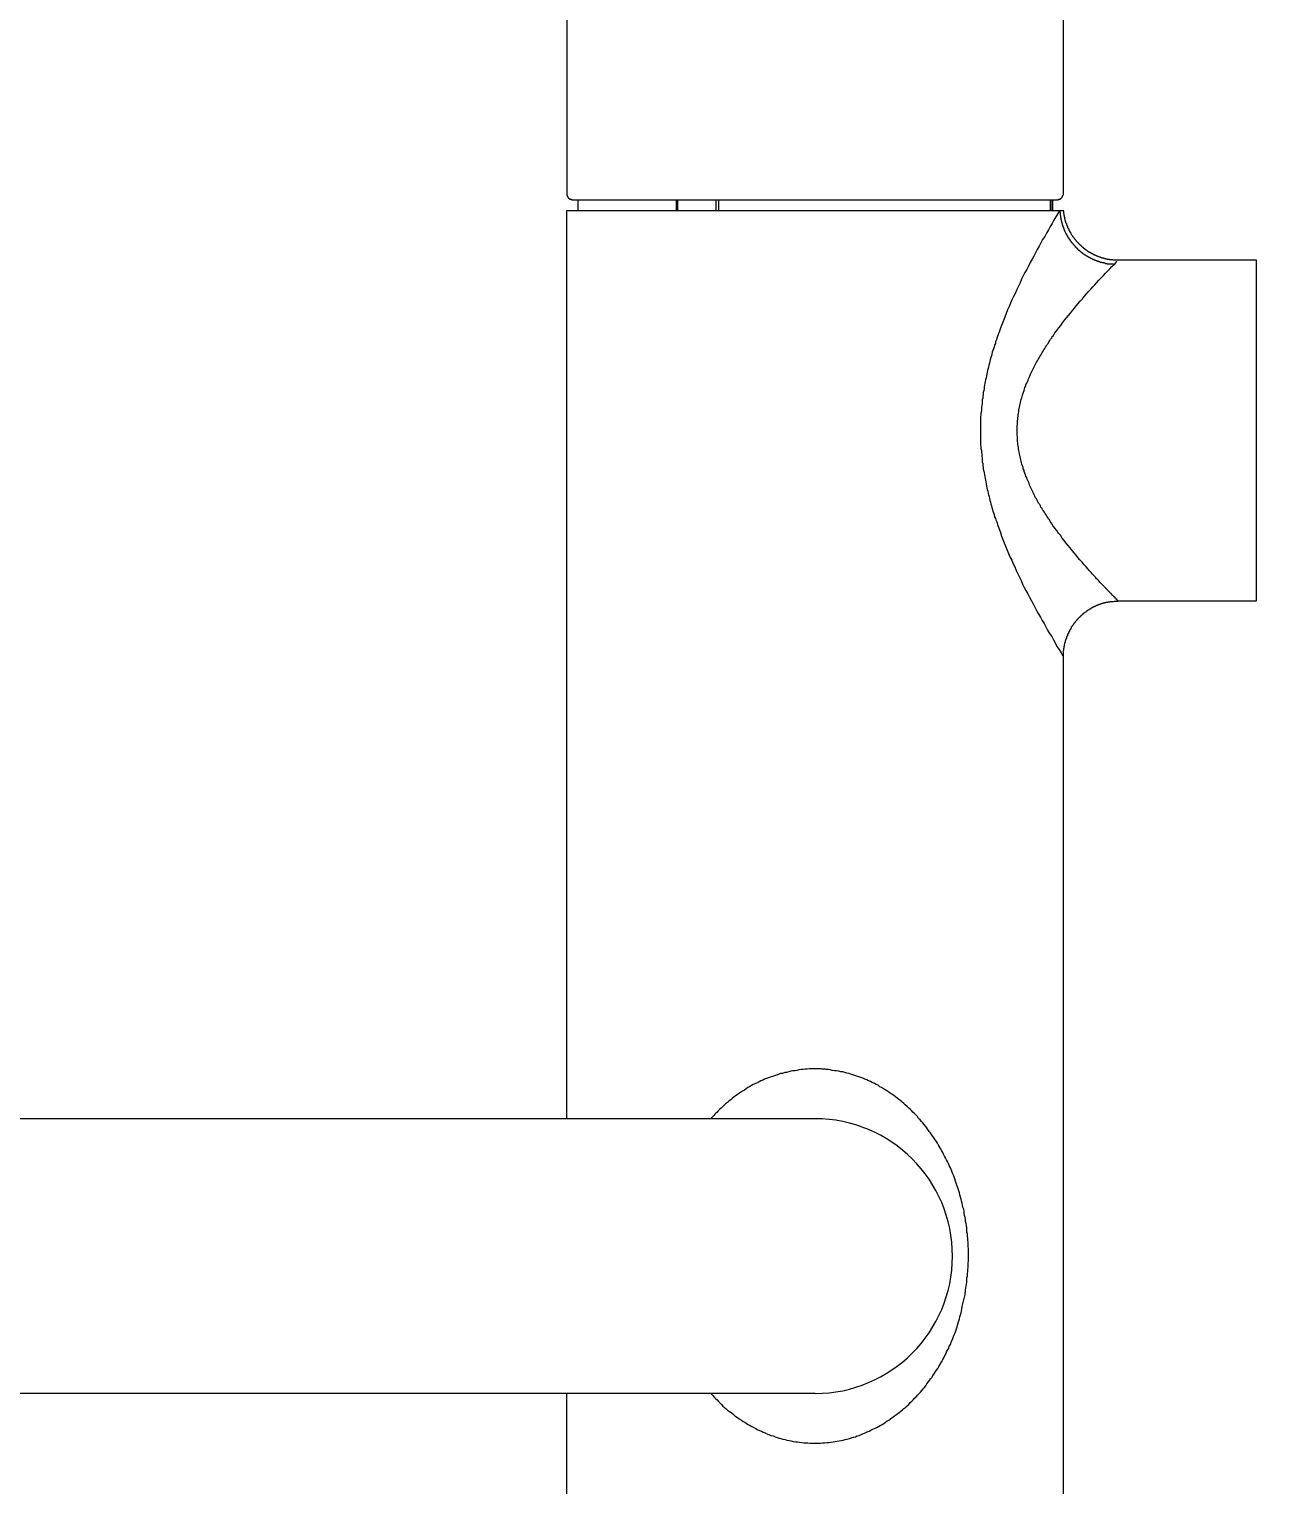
# Model space of a CAD drawing. Header units: millimetres. Extents: x -343543 to 400519, y -115663 to 104219.
# Drawn here: x -302986.3 to -302883.5, y 6072.7 to 6194.1 of the extents above; entities that cross this region are included whole.
import ezdxf

# ---------------------------------------------------------------- set-up
doc = ezdxf.new("R2010")
doc.units = ezdxf.units.MM
doc.layers.get('0').update_dxf_attribs({"color": 231, "lineweight": 0})
doc.layers.get('DefPoints').update_dxf_attribs({"color": 191})
for name, color, linetype, lineweight in [('A-SYMBOLS', 10, 'Continuous', 13), ('RSA -DIM', 231, 'Continuous', 0), ('XREF MAT BANG TUONG XAY$0$01.Xref _MB T1$0$A-FURN', 8, 'Continuous', 5), ('XREF MAT BANG TUONG XAY$0$01.Xref _MB T1$0$A-TEXT', 8, 'Continuous', 25)]:
    doc.layers.add(name, color=color, linetype=linetype, lineweight=lineweight)
doc.styles.add('SM-DIMTEXT', font='SME.shx', dxfattribs={"width": 0.7})
doc.dimstyles.new('SDIM-100', dxfattribs={"dimscale": 100, "dimtxt": 2, "dimasz": 0.6, "dimexe": 0.6, "dimexo": 0.2, "dimgap": 0.5, "dimtad": 1, "dimdec": 0, "dimzin": 12, "dimtxsty": 'SM-DIMTEXT', "dimblk": 'ARCHTICK', "dimblk1": 'ARCHTICK', "dimblk2": 'ARCHTICK', "dimcen": 0.12, "dimdle": 0.6, "dimclrd": 7, "dimclre": 8, "dimadec": 0, "dimazin": 3, "dimtfac": 2, "dimtix": 1, "dimtmove": 1, "dimatfit": 3, "dimfxl": 1, "dimtzin": 0, "dimarcsym": 1})

# ---------------------------------------------------------------- blocks, each defined once
blk = doc.blocks.new('*U200')
at = {"color": 8}
for p, q in [((-81.83, -51.62), (-81.83, -39.85)), ((-49.74, -55.69), (49.74, -55.69))]:
    blk.add_line(p, q, dxfattribs=at)
for points in [[(-81.83, -39.85), (-53.82, -39.85)], [(-53.82, -39.85), (-53.82, -51.24)], [(-81.47, -51.49), (-81.5, -51.46), (-81.52, -51.46), (-81.52, -51.43), (-81.55, -51.43), (-81.55, -51.4), (-81.58, -51.4), (-81.58, -51.38), (-81.61, -51.38), (-81.61, -51.35), (-81.64, -51.35), (-81.64, -51.32), (-81.7, -51.32), (-81.7, -51.29), (-81.72, -51.29)], [(-53.79, -51.24), (-53.79, -51.51), (-53.76, -51.57), (-53.76, -51.86), (-53.74, -51.87), (-53.74, -52.01), (-53.71, -52.05), (-53.71, -52.18), (-53.68, -52.22), (-53.68, -52.3), (-53.66, -52.33), (-53.66, -52.41), (-53.62, -52.44), (-53.62, -52.5), (-53.59, -52.52), (-53.59, -52.58), (-53.57, -52.61), (-53.57, -52.66), (-53.54, -52.69), (-53.54, -52.75), (-53.51, -52.77), (-53.51, -52.8), (-53.48, -52.83), (-53.48, -52.87), (-53.46, -52.88), (-53.46, -52.94), (-53.43, -52.96), (-53.43, -52.99), (-53.4, -53.03), (-53.4, -53.06), (-53.37, -53.08), (-53.37, -53.11), (-53.35, -53.13), (-53.35, -53.16), (-53.31, -53.2), (-53.31, -53.25), (-53.29, -53.25), (-53.29, -53.28), (-53.26, -53.31), (-53.26, -53.34), (-53.23, -53.36), (-53.23, -53.39), (-53.21, -53.42), (-53.17, -53.45), (-53.17, -53.47), (-53.15, -53.5), (-53.15, -53.53), (-53.12, -53.56), (-53.09, -53.59), (-53.09, -53.61), (-53.07, -53.64), (-53.07, -53.67), (-53.04, -53.7), (-53.01, -53.72), (-52.98, -53.75), (-52.98, -53.78), (-52.95, -53.81), (-52.92, -53.84), (-52.92, -53.86), (-52.9, -53.89), (-52.87, -53.92), (-52.84, -53.95), (-52.84, -53.97), (-52.81, -54.01), (-52.79, -54.01), (-52.79, -54.04), (-52.76, -54.06), (-52.76, -54.09), (-52.73, -54.09), (-52.7, -54.11), (-52.7, -54.14), (-52.67, -54.18), (-52.64, -54.18), (-52.64, -54.21), (-52.62, -54.23), (-52.59, -54.23), (-52.59, -54.25), (-52.56, -54.29), (-52.53, -54.32), (-52.51, -54.33), (-52.48, -54.37), (-52.45, -54.4), (-52.42, -54.43), (-52.39, -54.46), (-52.37, -54.48), (-52.34, -54.48), (-52.34, -54.51), (-52.31, -54.53), (-52.28, -54.53), (-52.25, -54.57), (-52.25, -54.59), (-52.23, -54.59), (-52.2, -54.62), (-52.17, -54.65), (-52.14, -54.68), (-52.12, -54.68), (-52.09, -54.71), (-52.09, -54.73), (-52.06, -54.73), (-52.03, -54.76), (-52, -54.76), (-52, -54.79), (-51.98, -54.82), (-51.94, -54.82), (-51.92, -54.84), (-51.9, -54.84), (-51.9, -54.87), (-51.86, -54.87), (-51.83, -54.9), (-51.81, -54.93), (-51.78, -54.93), (-51.78, -54.95), (-51.75, -54.95), (-51.72, -54.99), (-51.7, -54.99), (-51.67, -55.02), (-51.64, -55.02), (-51.64, -55.04), (-51.61, -55.04), (-51.58, -55.07), (-51.55, -55.07), (-51.53, -55.09), (-51.5, -55.09), (-51.5, -55.12), (-51.47, -55.12), (-51.44, -55.16), (-51.41, -55.16), (-51.39, -55.18), (-51.33, -55.18), (-51.33, -55.21), (-51.3, -55.21), (-51.27, -55.23), (-51.25, -55.23), (-51.22, -55.26), (-51.16, -55.26), (-51.14, -55.3), (-51.11, -55.3), (-51.11, -55.32), (-51.05, -55.32), (-51.03, -55.34), (-50.97, -55.34), (-50.94, -55.38), (-50.91, -55.38), (-50.88, -55.41), (-50.83, -55.41), (-50.83, -55.42), (-50.74, -55.42), (-50.72, -55.46), (-50.66, -55.46), (-50.63, -55.49), (-50.58, -55.49), (-50.55, -55.51), (-50.46, -55.51), (-50.46, -55.55), (-50.38, -55.55), (-50.36, -55.57), (-50.27, -55.57), (-50.24, -55.6), (-50.13, -55.6), (-50.1, -55.63), (-49.96, -55.63), (-49.93, -55.66), (-49.76, -55.66), (-49.74, -55.69)], [(-85.92, -55.69), (-85.8, -55.66), (-85.66, -55.66), (-85.61, -55.63), (-85.52, -55.63), (-85.47, -55.6), (-85.36, -55.6), (-85.33, -55.57), (-85.24, -55.57), (-85.22, -55.55), (-85.1, -55.55), (-85.08, -55.51), (-85.02, -55.51), (-84.99, -55.49), (-84.91, -55.49), (-84.88, -55.46), (-84.85, -55.46), (-84.82, -55.42), (-84.77, -55.42), (-84.74, -55.41), (-84.69, -55.41), (-84.69, -55.38), (-84.63, -55.38), (-84.6, -55.34), (-84.55, -55.34), (-84.51, -55.32), (-84.49, -55.32), (-84.46, -55.3), (-84.43, -55.3), (-84.4, -55.26), (-84.38, -55.26), (-84.35, -55.23), (-84.32, -55.23), (-84.29, -55.21), (-84.26, -55.21), (-84.24, -55.18), (-84.21, -55.18), (-84.18, -55.16), (-84.15, -55.16), (-84.1, -55.09), (-84.07, -55.09), (-84.04, -55.07), (-84.02, -55.07), (-83.98, -55.04), (-83.96, -55.04), (-83.93, -55.02), (-83.9, -54.99), (-83.88, -54.99), (-83.84, -54.95), (-83.82, -54.93), (-83.79, -54.93), (-83.76, -54.9), (-83.73, -54.9), (-83.73, -54.87), (-83.71, -54.84), (-83.68, -54.84), (-83.68, -54.82), (-83.65, -54.82), (-83.62, -54.79), (-83.6, -54.79), (-83.6, -54.76), (-83.57, -54.76), (-83.54, -54.73), (-83.48, -54.68), (-83.46, -54.68), (-83.46, -54.65), (-83.43, -54.65), (-83.4, -54.62), (-83.37, -54.59), (-83.34, -54.57), (-83.32, -54.57), (-83.32, -54.53), (-83.29, -54.51), (-83.26, -54.51), (-83.26, -54.48), (-83.23, -54.46), (-83.2, -54.46), (-83.2, -54.43), (-83.18, -54.43), (-83.15, -54.4), (-83.15, -54.37), (-83.12, -54.37), (-83.09, -54.33), (-83.09, -54.32), (-83.06, -54.32), (-83.06, -54.29), (-83.04, -54.25), (-83.01, -54.25), (-83.01, -54.23), (-82.98, -54.21), (-82.95, -54.21), (-82.95, -54.18), (-82.92, -54.14), (-82.92, -54.11), (-82.9, -54.11), (-82.87, -54.09), (-82.87, -54.06), (-82.84, -54.06), (-82.84, -54.04), (-82.81, -54.01), (-82.79, -53.97), (-82.75, -53.95), (-82.75, -53.92), (-82.73, -53.92), (-82.73, -53.89), (-82.7, -53.86), (-82.7, -53.84), (-82.67, -53.84), (-82.67, -53.81), (-82.64, -53.78), (-82.59, -53.72), (-82.59, -53.7), (-82.56, -53.67), (-82.53, -53.64), (-82.53, -53.61), (-82.5, -53.59), (-82.5, -53.56), (-82.48, -53.56), (-82.48, -53.5), (-82.45, -53.47), (-82.42, -53.45), (-82.42, -53.42), (-82.39, -53.39), (-82.39, -53.36), (-82.37, -53.34), (-82.37, -53.31), (-82.34, -53.28), (-82.34, -53.25), (-82.31, -53.23), (-82.28, -53.2), (-82.28, -53.13), (-82.25, -53.11), (-82.25, -53.08), (-82.22, -53.08), (-82.22, -53.03), (-82.2, -52.99), (-82.2, -52.94), (-82.17, -52.94), (-82.17, -52.88), (-82.14, -52.87), (-82.14, -52.83), (-82.11, -52.8), (-82.11, -52.75), (-82.08, -52.71), (-82.08, -52.66), (-82.06, -52.64), (-82.06, -52.61), (-82.03, -52.58), (-82.03, -52.52), (-82.01, -52.5), (-82.01, -52.41), (-81.97, -52.38), (-81.97, -52.33), (-81.95, -52.3), (-81.95, -52.22), (-81.92, -52.18), (-81.92, -52.1), (-81.89, -52.08), (-81.89, -51.94), (-81.86, -51.91), (-81.86, -51.66), (-81.83, -51.62)], [(-85.89, -55.96), (-85.75, -55.96), (-85.72, -55.93), (-85.49, -55.93), (-85.47, -55.91), (-85.33, -55.91), (-85.3, -55.88), (-85.16, -55.88), (-85.13, -55.85), (-85.05, -55.85), (-85.02, -55.82), (-84.94, -55.82), (-84.91, -55.8), (-84.82, -55.8), (-84.82, -55.77), (-84.74, -55.77), (-84.71, -55.74), (-84.66, -55.74), (-84.63, -55.71), (-84.57, -55.71), (-84.55, -55.69), (-84.49, -55.69), (-84.49, -55.66), (-84.43, -55.66), (-84.4, -55.63), (-84.35, -55.63), (-84.32, -55.6), (-84.26, -55.6), (-84.26, -55.57), (-84.21, -55.57), (-84.18, -55.55), (-84.15, -55.51), (-84.1, -55.51), (-84.07, -55.49), (-84.04, -55.49), (-84.02, -55.46), (-83.98, -55.46), (-83.98, -55.42), (-83.93, -55.42), (-83.9, -55.41), (-83.88, -55.38), (-83.82, -55.38), (-83.82, -55.34), (-83.79, -55.34), (-83.76, -55.32), (-83.73, -55.3), (-83.68, -55.3), (-83.68, -55.26), (-83.65, -55.26), (-83.62, -55.23), (-83.6, -55.23), (-83.6, -55.21), (-83.57, -55.21), (-83.54, -55.18), (-83.51, -55.16), (-83.48, -55.16), (-83.48, -55.12), (-83.43, -55.12), (-83.4, -55.09), (-83.37, -55.07), (-83.34, -55.07), (-83.34, -55.04), (-83.32, -55.04), (-83.29, -55.02), (-83.29, -54.99), (-83.26, -54.99), (-83.23, -54.95), (-83.2, -54.93), (-83.18, -54.93), (-83.18, -54.9), (-83.15, -54.9), (-83.12, -54.87), (-83.09, -54.84), (-83.06, -54.84), (-83.06, -54.82), (-83.04, -54.79), (-83.01, -54.76), (-82.98, -54.76), (-82.98, -54.73), (-82.95, -54.73), (-82.92, -54.71), (-82.92, -54.68), (-82.9, -54.68), (-82.9, -54.65), (-82.87, -54.65), (-82.84, -54.62), (-82.84, -54.59), (-82.81, -54.59), (-82.81, -54.57), (-82.79, -54.57), (-82.75, -54.53), (-82.75, -54.51), (-82.73, -54.51), (-82.73, -54.48), (-82.7, -54.48), (-82.67, -54.46), (-82.67, -54.43), (-82.64, -54.43), (-82.64, -54.4), (-82.62, -54.37), (-82.59, -54.33), (-82.59, -54.32), (-82.56, -54.32), (-82.53, -54.29), (-82.53, -54.25), (-82.5, -54.25), (-82.5, -54.23), (-82.48, -54.21), (-82.45, -54.18), (-82.45, -54.14), (-82.42, -54.14), (-82.42, -54.11), (-82.39, -54.09), (-82.37, -54.06), (-82.37, -54.04), (-82.34, -54.04), (-82.34, -54.01), (-82.31, -53.97), (-82.28, -53.95), (-82.28, -53.92), (-82.25, -53.92), (-82.25, -53.89), (-82.22, -53.86), (-82.22, -53.84), (-82.2, -53.84), (-82.2, -53.78), (-82.17, -53.78), (-82.17, -53.75), (-82.14, -53.72), (-82.14, -53.7), (-82.11, -53.7), (-82.11, -53.67), (-82.08, -53.64), (-82.08, -53.61), (-82.06, -53.59), (-82.06, -53.56), (-82.03, -53.53), (-82.03, -53.5), (-82.01, -53.47), (-82.01, -53.45), (-81.97, -53.45), (-81.97, -53.39), (-81.95, -53.36), (-81.95, -53.34), (-81.92, -53.31), (-81.92, -53.28), (-81.89, -53.28), (-81.89, -53.23), (-81.86, -53.2), (-81.86, -53.16), (-81.83, -53.13), (-81.83, -53.08), (-81.81, -53.08), (-81.81, -53.03), (-81.78, -52.99), (-81.78, -52.94), (-81.75, -52.91), (-81.75, -52.87), (-81.72, -52.87), (-81.72, -52.77), (-81.7, -52.75), (-81.7, -52.69), (-81.66, -52.66), (-81.66, -52.61), (-81.64, -52.58), (-81.64, -52.5), (-81.61, -52.5), (-81.61, -52.38), (-81.58, -52.36), (-81.58, -52.24), (-81.55, -52.22), (-81.55, -52.08), (-81.52, -52.08), (-81.52, -51.91), (-81.5, -51.87), (-81.5, -51.57), (-81.47, -51.54), (-81.47, -51.49)], [(-113.15, -55.69), (-87.14, -55.69)], [(-86.78, -56.07), (-86.81, -56.07), (-86.81, -55.99), (-86.83, -55.96), (-86.83, -55.91), (-86.87, -55.91), (-86.87, -55.88), (-86.9, -55.88), (-86.9, -55.85), (-86.92, -55.82), (-86.92, -55.8), (-86.95, -55.8), (-86.98, -55.77), (-87.01, -55.77), (-87.01, -55.74), (-87.06, -55.74), (-87.06, -55.71), (-87.14, -55.71), (-87.14, -55.69)], [(-85.89, -55.96), (-85.64, -56.13), (-85.36, -56.28), (-85.1, -56.44), (-84.82, -56.58), (-84.57, -56.75), (-84.29, -56.89), (-84.04, -57.05), (-83.76, -57.19), (-83.51, -57.37), (-83.23, -57.51), (-82.95, -57.66), (-82.7, -57.81), (-82.42, -57.95), (-82.14, -58.09), (-81.89, -58.23), (-81.61, -58.39), (-81.33, -58.54), (-81.05, -58.68), (-80.8, -58.82), (-80.52, -58.96), (-80.24, -59.1), (-79.96, -59.21), (-79.68, -59.35), (-79.4, -59.49), (-79.12, -59.6), (-78.84, -59.75), (-78.56, -59.89), (-78.29, -60), (-78, -60.11), (-77.73, -60.25), (-77.44, -60.36), (-77.13, -60.47), (-76.86, -60.58), (-76.58, -60.69), (-76.3, -60.8), (-75.99, -60.92), (-75.71, -61.03), (-75.4, -61.12), (-75.26, -61.17), (-75.12, -61.23), (-74.98, -61.25), (-74.84, -61.31), (-74.68, -61.36), (-74.53, -61.39), (-74.4, -61.45), (-74.26, -61.5), (-74.09, -61.53), (-73.95, -61.58), (-73.81, -61.62), (-73.64, -61.67), (-73.5, -61.7), (-73.36, -61.72), (-73.2, -61.78), (-73.05, -61.82), (-72.92, -61.85), (-72.75, -61.9), (-72.61, -61.92), (-72.47, -61.95), (-72.3, -61.98), (-72.16, -62.01), (-71.99, -62.06), (-71.71, -62.11), (-71.54, -62.14), (-71.4, -62.18), (-71.24, -62.18), (-71.1, -62.21), (-70.96, -62.24), (-70.79, -62.26), (-70.65, -62.29), (-70.48, -62.29), (-70.34, -62.32), (-70.18, -62.34), (-70.04, -62.34), (-69.87, -62.37), (-69.73, -62.4), (-69.42, -62.4), (-69.25, -62.43), (-69.11, -62.43), (-68.95, -62.46), (-68.5, -62.46), (-68.33, -62.48), (-67.27, -62.48), (-67.1, -62.46), (-66.65, -62.46), (-66.48, -62.43), (-66.34, -62.43), (-66.18, -62.4), (-66.04, -62.4), (-65.87, -62.37), (-65.73, -62.37), (-65.56, -62.34), (-65.42, -62.34), (-65.25, -62.32), (-65.11, -62.29), (-64.95, -62.29), (-64.81, -62.26), (-64.64, -62.24), (-64.5, -62.21), (-64.36, -62.18), (-64.2, -62.14), (-64.05, -62.11), (-63.89, -62.09), (-63.74, -62.06), (-63.6, -62.04), (-63.44, -62.01), (-63.29, -61.98), (-63.13, -61.95), (-62.99, -61.92), (-62.85, -61.86), (-62.68, -61.85), (-62.54, -61.82), (-62.4, -61.75), (-62.23, -61.72), (-62.1, -61.7), (-61.95, -61.64), (-61.79, -61.62), (-61.65, -61.56), (-61.51, -61.53), (-61.34, -61.48), (-61.2, -61.45), (-61.06, -61.39), (-60.92, -61.34), (-60.75, -61.31), (-60.61, -61.25), (-60.48, -61.2), (-60.33, -61.14), (-60.03, -61.06), (-59.75, -60.94), (-59.46, -60.84), (-59.16, -60.74), (-58.88, -60.64), (-58.6, -60.52), (-58.32, -60.41), (-58.01, -60.27), (-57.73, -60.16), (-57.45, -60.05), (-57.18, -59.91), (-56.89, -59.79), (-56.62, -59.66), (-56.33, -59.54), (-56.06, -59.4), (-55.78, -59.28), (-55.5, -59.13), (-55.22, -59.02), (-54.94, -58.88), (-54.69, -58.74), (-54.41, -58.59), (-54.13, -58.45), (-53.85, -58.28), (-53.59, -58.15), (-53.31, -58.01), (-53.04, -57.87), (-52.79, -57.73), (-52.51, -57.56), (-52.23, -57.41), (-51.98, -57.25), (-51.7, -57.11), (-51.44, -56.97), (-51.16, -56.8), (-50.91, -56.63), (-50.63, -56.49), (-50.38, -56.33), (-50.1, -56.2), (-49.85, -56.02), (-49.57, -55.85), (-49.32, -55.71)], [(-86.78, -56.55), (-85.89, -56.55)], [(-86.78, -56.63), (-85.89, -56.63)], [(-86.78, -56.75), (-85.89, -56.75)]]:
    blk.add_lwpolyline(points, dxfattribs=at)
blk.add_open_spline([(-53.9, -51.24), (-53.9, -51.24), (-53.88, -51.24), (-53.88, -51.24), (-53.88, -51.24), (-53.88, -51.21), (-53.88, -51.21), (-53.88, -51.21), (-53.85, -51.21), (-53.85, -51.21), (-53.85, -51.21), (-53.85, -51.18), (-53.85, -51.18), (-53.85, -51.18), (-53.85, -51.21), (-53.85, -51.21), (-53.85, -51.21), (-53.88, -51.21), (-53.88, -51.21), (-53.88, -51.21), (-53.88, -51.24), (-53.88, -51.24), (-53.88, -51.24), (-53.9, -51.24), (-53.9, -51.24), (-53.9, -51.24), (-53.9, -51.26), (-53.9, -51.26), (-53.9, -51.26), (-53.93, -51.26), (-53.93, -51.26), (-53.93, -51.26), (-53.93, -51.29), (-53.93, -51.29), (-53.93, -51.29), (-53.96, -51.29), (-53.96, -51.29), (-53.96, -51.29), (-53.96, -51.32), (-53.96, -51.32), (-53.96, -51.32), (-53.99, -51.35), (-53.99, -51.35), (-53.99, -51.35), (-54.01, -51.35), (-54.01, -51.35), (-54.01, -51.35), (-54.05, -51.38), (-54.05, -51.38), (-54.05, -51.38), (-54.13, -51.46), (-54.13, -51.46), (-54.13, -51.46), (-54.15, -51.51), (-54.15, -51.51), (-54.15, -51.51), (-54.18, -51.51), (-54.18, -51.51), (-54.18, -51.51), (-54.18, -51.54), (-54.18, -51.54), (-54.18, -51.54), (-54.21, -51.54), (-54.21, -51.54), (-54.21, -51.54), (-54.24, -51.57), (-54.24, -51.57), (-54.24, -51.57), (-54.24, -51.6), (-54.24, -51.6), (-54.24, -51.6), (-54.26, -51.6), (-54.26, -51.6), (-54.26, -51.6), (-54.29, -51.62), (-54.29, -51.62), (-54.29, -51.62), (-54.32, -51.66), (-54.32, -51.66), (-54.32, -51.66), (-54.35, -51.68), (-54.35, -51.68), (-54.35, -51.68), (-54.38, -51.71), (-54.38, -51.71), (-54.38, -51.71), (-54.41, -51.73), (-54.41, -51.73), (-54.41, -51.73), (-54.44, -51.76), (-54.44, -51.76), (-54.44, -51.76), (-54.46, -51.79), (-54.46, -51.79), (-54.46, -51.79), (-54.49, -51.82), (-54.49, -51.82), (-54.49, -51.82), (-54.52, -51.86), (-54.52, -51.86), (-54.52, -51.86), (-54.55, -51.87), (-54.55, -51.87), (-54.55, -51.87), (-54.57, -51.91), (-54.57, -51.91), (-54.57, -51.91), (-54.6, -51.94), (-54.6, -51.94), (-54.6, -51.94), (-54.63, -51.96), (-54.63, -51.96), (-54.63, -51.96), (-54.66, -51.99), (-54.66, -51.99), (-54.66, -51.99), (-54.69, -52.01), (-54.69, -52.01), (-54.69, -52.01), (-54.74, -52.05), (-54.74, -52.05), (-54.74, -52.05), (-54.77, -52.1), (-54.77, -52.1), (-54.77, -52.1), (-54.83, -52.13), (-54.83, -52.13), (-54.83, -52.13), (-54.85, -52.18), (-54.85, -52.18), (-54.85, -52.18), (-54.91, -52.22), (-54.91, -52.22), (-54.91, -52.22), (-54.94, -52.24), (-54.94, -52.24), (-54.94, -52.24), (-54.99, -52.3), (-54.99, -52.3), (-54.99, -52.3), (-55.02, -52.33), (-55.02, -52.33), (-55.02, -52.33), (-55.08, -52.38), (-55.08, -52.38), (-55.08, -52.38), (-55.13, -52.44), (-55.13, -52.44), (-55.13, -52.44), (-55.16, -52.47), (-55.16, -52.47), (-55.16, -52.47), (-55.22, -52.52), (-55.22, -52.52), (-55.22, -52.52), (-55.27, -52.58), (-55.27, -52.58), (-55.27, -52.58), (-55.36, -52.66), (-55.36, -52.66), (-55.36, -52.66), (-55.47, -52.75), (-55.47, -52.75), (-55.47, -52.75), (-55.58, -52.87), (-55.58, -52.87), (-55.58, -52.87), (-55.66, -52.94), (-55.66, -52.94), (-55.66, -52.94), (-55.78, -53.03), (-55.78, -53.03), (-55.78, -53.03), (-55.86, -53.11), (-55.86, -53.11), (-55.86, -53.11), (-55.97, -53.23), (-55.97, -53.23), (-55.97, -53.23), (-56.06, -53.31), (-56.06, -53.31), (-56.06, -53.31), (-56.16, -53.39), (-56.16, -53.39), (-56.16, -53.39), (-56.25, -53.47), (-56.25, -53.47), (-56.25, -53.47), (-56.33, -53.56), (-56.33, -53.56), (-56.33, -53.56), (-56.45, -53.64), (-56.45, -53.64), (-56.45, -53.64), (-56.64, -53.81), (-56.64, -53.81), (-56.64, -53.81), (-56.81, -53.97), (-56.81, -53.97), (-56.81, -53.97), (-57.01, -54.14), (-57.01, -54.14), (-57.01, -54.14), (-57.2, -54.32), (-57.2, -54.32), (-57.2, -54.32), (-57.4, -54.48), (-57.4, -54.48), (-57.4, -54.48), (-57.59, -54.62), (-57.59, -54.62), (-57.59, -54.62), (-57.79, -54.79), (-57.79, -54.79), (-57.79, -54.79), (-57.98, -54.95), (-57.98, -54.95), (-57.98, -54.95), (-58.18, -55.12), (-58.18, -55.12), (-58.18, -55.12), (-58.4, -55.3), (-58.4, -55.3), (-58.4, -55.3), (-58.6, -55.46), (-58.6, -55.46), (-58.6, -55.46), (-58.79, -55.6), (-58.79, -55.6), (-58.79, -55.6), (-58.99, -55.77), (-58.99, -55.77), (-58.99, -55.77), (-59.22, -55.91), (-59.22, -55.91), (-59.22, -55.91), (-59.41, -56.07), (-59.41, -56.07), (-59.41, -56.07), (-59.61, -56.21), (-59.61, -56.21), (-59.61, -56.21), (-59.83, -56.39), (-59.83, -56.39), (-59.83, -56.39), (-60.03, -56.53), (-60.03, -56.53), (-60.03, -56.53), (-60.14, -56.58), (-60.14, -56.58), (-60.14, -56.58), (-60.25, -56.67), (-60.25, -56.67), (-60.25, -56.67), (-60.36, -56.75), (-60.36, -56.75), (-60.36, -56.75), (-60.48, -56.8), (-60.48, -56.8), (-60.48, -56.8), (-60.56, -56.89), (-60.56, -56.89), (-60.56, -56.89), (-60.67, -56.94), (-60.67, -56.94), (-60.67, -56.94), (-60.78, -57.03), (-60.78, -57.03), (-60.78, -57.03), (-60.9, -57.08), (-60.9, -57.08), (-60.9, -57.08), (-61, -57.17), (-61, -57.17), (-61, -57.17), (-61.12, -57.22), (-61.12, -57.22), (-61.12, -57.22), (-61.23, -57.3), (-61.23, -57.3), (-61.23, -57.3), (-61.31, -57.37), (-61.31, -57.37), (-61.31, -57.37), (-61.42, -57.41), (-61.42, -57.41), (-61.42, -57.41), (-61.53, -57.51), (-61.53, -57.51), (-61.53, -57.51), (-61.65, -57.56), (-61.65, -57.56), (-61.65, -57.56), (-61.76, -57.61), (-61.76, -57.61), (-61.76, -57.61), (-61.87, -57.7), (-61.87, -57.7), (-61.87, -57.7), (-61.98, -57.76), (-61.98, -57.76), (-61.98, -57.76), (-62.1, -57.81), (-62.1, -57.81), (-62.1, -57.81), (-62.21, -57.87), (-62.21, -57.87), (-62.21, -57.87), (-62.31, -57.95), (-62.31, -57.95), (-62.31, -57.95), (-62.43, -58.01), (-62.43, -58.01), (-62.43, -58.01), (-62.54, -58.06), (-62.54, -58.06), (-62.54, -58.06), (-62.68, -58.12), (-62.68, -58.12), (-62.68, -58.12), (-62.79, -58.17), (-62.79, -58.17), (-62.79, -58.17), (-62.91, -58.23), (-62.91, -58.23), (-62.91, -58.23), (-63.02, -58.28), (-63.02, -58.28), (-63.02, -58.28), (-63.13, -58.34), (-63.13, -58.34), (-63.13, -58.34), (-63.24, -58.39), (-63.24, -58.39), (-63.24, -58.39), (-63.35, -58.45), (-63.35, -58.45), (-63.35, -58.45), (-63.49, -58.49), (-63.49, -58.49), (-63.49, -58.49), (-63.6, -58.54), (-63.6, -58.54), (-63.6, -58.54), (-63.72, -58.59), (-63.72, -58.59), (-63.72, -58.59), (-63.83, -58.65), (-63.83, -58.65), (-63.83, -58.65), (-63.97, -58.68), (-63.97, -58.68), (-63.97, -58.68), (-64.08, -58.74), (-64.08, -58.74), (-64.08, -58.74), (-64.2, -58.78), (-64.2, -58.78), (-64.2, -58.78), (-64.33, -58.82), (-64.33, -58.82), (-64.33, -58.82), (-64.45, -58.88), (-64.45, -58.88), (-64.45, -58.88), (-64.56, -58.9), (-64.56, -58.9), (-64.56, -58.9), (-64.69, -58.96), (-64.69, -58.96), (-64.69, -58.96), (-64.81, -58.98), (-64.81, -58.98), (-64.81, -58.98), (-64.92, -59.02), (-64.92, -59.02), (-64.92, -59.02), (-65.06, -59.07), (-65.06, -59.07), (-65.06, -59.07), (-65.17, -59.1), (-65.17, -59.1), (-65.17, -59.1), (-65.31, -59.13), (-65.31, -59.13), (-65.31, -59.13), (-65.42, -59.15), (-65.42, -59.15), (-65.42, -59.15), (-65.56, -59.18), (-65.56, -59.18), (-65.56, -59.18), (-65.67, -59.21), (-65.67, -59.21), (-65.67, -59.21), (-65.81, -59.24), (-65.81, -59.24), (-65.81, -59.24), (-65.92, -59.28), (-65.92, -59.28), (-65.92, -59.28), (-66.07, -59.29), (-66.07, -59.29), (-66.07, -59.29), (-66.18, -59.32), (-66.18, -59.32), (-66.18, -59.32), (-66.32, -59.35), (-66.32, -59.35), (-66.32, -59.35), (-66.43, -59.35), (-66.43, -59.35), (-66.43, -59.35), (-66.57, -59.38), (-66.57, -59.38), (-66.57, -59.38), (-66.68, -59.4), (-66.68, -59.4), (-66.68, -59.4), (-66.82, -59.4), (-66.82, -59.4), (-66.82, -59.4), (-66.93, -59.43), (-66.93, -59.43), (-66.93, -59.43), (-67.07, -59.43), (-67.07, -59.43), (-67.07, -59.43), (-67.21, -59.43), (-67.21, -59.43), (-67.21, -59.43), (-67.32, -59.43), (-67.32, -59.43), (-67.32, -59.43), (-67.46, -59.47), (-67.46, -59.47), (-67.46, -59.47), (-67.57, -59.47), (-67.57, -59.47), (-67.57, -59.47), (-67.71, -59.47), (-67.71, -59.47), (-67.71, -59.47), (-67.83, -59.47), (-67.83, -59.47), (-67.83, -59.47), (-67.97, -59.47), (-67.97, -59.47), (-67.97, -59.47), (-68.11, -59.47), (-68.11, -59.47), (-68.11, -59.47), (-68.22, -59.47), (-68.22, -59.47), (-68.22, -59.47), (-68.36, -59.43), (-68.36, -59.43), (-68.36, -59.43), (-68.47, -59.43), (-68.47, -59.43), (-68.47, -59.43), (-68.61, -59.43), (-68.61, -59.43), (-68.61, -59.43), (-68.75, -59.4), (-68.75, -59.4), (-68.75, -59.4), (-68.86, -59.4), (-68.86, -59.4), (-68.86, -59.4), (-69, -59.38), (-69, -59.38), (-69, -59.38), (-69.11, -59.38), (-69.11, -59.38), (-69.11, -59.38), (-69.25, -59.35), (-69.25, -59.35), (-69.25, -59.35), (-69.36, -59.32), (-69.36, -59.32), (-69.36, -59.32), (-69.5, -59.32), (-69.5, -59.32), (-69.5, -59.32), (-69.62, -59.29), (-69.62, -59.29), (-69.62, -59.29), (-69.75, -59.28), (-69.75, -59.28), (-69.75, -59.28), (-69.87, -59.24), (-69.87, -59.24), (-69.87, -59.24), (-70, -59.21), (-70, -59.21), (-70, -59.21), (-70.12, -59.18), (-70.12, -59.18), (-70.12, -59.18), (-70.26, -59.15), (-70.26, -59.15), (-70.26, -59.15), (-70.37, -59.13), (-70.37, -59.13), (-70.37, -59.13), (-70.51, -59.07), (-70.51, -59.07), (-70.51, -59.07), (-70.62, -59.04), (-70.62, -59.04), (-70.62, -59.04), (-70.73, -59.02), (-70.73, -59.02), (-70.73, -59.02), (-70.88, -58.98), (-70.88, -58.98), (-70.88, -58.98), (-70.98, -58.93), (-70.98, -58.93), (-70.98, -58.93), (-71.12, -58.9), (-71.12, -58.9), (-71.12, -58.9), (-71.24, -58.85), (-71.24, -58.85), (-71.24, -58.85), (-71.35, -58.82), (-71.35, -58.82), (-71.35, -58.82), (-71.49, -58.76), (-71.49, -58.76), (-71.49, -58.76), (-71.6, -58.74), (-71.6, -58.74), (-71.6, -58.74), (-71.71, -58.68), (-71.71, -58.68), (-71.71, -58.68), (-71.82, -58.62), (-71.82, -58.62), (-71.82, -58.62), (-71.96, -58.56), (-71.96, -58.56), (-71.96, -58.56), (-72.07, -58.54), (-72.07, -58.54), (-72.07, -58.54), (-72.19, -58.49), (-72.19, -58.49), (-72.19, -58.49), (-72.3, -58.42), (-72.3, -58.42), (-72.3, -58.42), (-72.44, -58.37), (-72.44, -58.37), (-72.44, -58.37), (-72.55, -58.31), (-72.55, -58.31), (-72.55, -58.31), (-72.66, -58.26), (-72.66, -58.26), (-72.66, -58.26), (-72.78, -58.2), (-72.78, -58.2), (-72.78, -58.2), (-72.89, -58.15), (-72.89, -58.15), (-72.89, -58.15), (-73, -58.09), (-73, -58.09), (-73, -58.09), (-73.11, -58.04), (-73.11, -58.04), (-73.11, -58.04), (-73.22, -57.98), (-73.22, -57.98), (-73.22, -57.98), (-73.34, -57.92), (-73.34, -57.92), (-73.34, -57.92), (-73.45, -57.87), (-73.45, -57.87), (-73.45, -57.87), (-73.56, -57.79), (-73.56, -57.79), (-73.56, -57.79), (-73.67, -57.73), (-73.67, -57.73), (-73.67, -57.73), (-73.78, -57.66), (-73.78, -57.66), (-73.78, -57.66), (-73.9, -57.61), (-73.9, -57.61), (-73.9, -57.61), (-74.01, -57.53), (-74.01, -57.53), (-74.01, -57.53), (-74.12, -57.47), (-74.12, -57.47), (-74.12, -57.47), (-74.23, -57.41), (-74.23, -57.41), (-74.23, -57.41), (-74.34, -57.33), (-74.34, -57.33), (-74.34, -57.33), (-74.45, -57.28), (-74.45, -57.28), (-74.45, -57.28), (-74.57, -57.19), (-74.57, -57.19), (-74.57, -57.19), (-74.68, -57.14), (-74.68, -57.14), (-74.68, -57.14), (-74.79, -57.05), (-74.79, -57.05), (-74.79, -57.05), (-74.9, -57), (-74.9, -57), (-74.9, -57), (-74.98, -56.92), (-74.98, -56.92), (-74.98, -56.92), (-75.1, -56.86), (-75.1, -56.86), (-75.1, -56.86), (-75.21, -56.78), (-75.21, -56.78), (-75.21, -56.78), (-75.32, -56.72), (-75.32, -56.72), (-75.32, -56.72), (-75.43, -56.63), (-75.43, -56.63), (-75.43, -56.63), (-75.55, -56.58), (-75.55, -56.58), (-75.55, -56.58), (-75.63, -56.49), (-75.63, -56.49), (-75.63, -56.49), (-75.74, -56.42), (-75.74, -56.42), (-75.74, -56.42), (-75.85, -56.36), (-75.85, -56.36), (-75.85, -56.36), (-76.05, -56.2), (-76.05, -56.2), (-76.05, -56.2), (-76.27, -56.05), (-76.27, -56.05), (-76.27, -56.05), (-76.46, -55.88), (-76.46, -55.88), (-76.46, -55.88), (-76.66, -55.74), (-76.66, -55.74), (-76.66, -55.74), (-76.89, -55.57), (-76.89, -55.57), (-76.89, -55.57), (-77.08, -55.42), (-77.08, -55.42), (-77.08, -55.42), (-77.27, -55.26), (-77.27, -55.26), (-77.27, -55.26), (-77.47, -55.09), (-77.47, -55.09), (-77.47, -55.09), (-77.67, -54.93), (-77.67, -54.93), (-77.67, -54.93), (-77.86, -54.76), (-77.86, -54.76), (-77.86, -54.76), (-78.06, -54.62), (-78.06, -54.62), (-78.06, -54.62), (-78.25, -54.46), (-78.25, -54.46), (-78.25, -54.46), (-78.45, -54.29), (-78.45, -54.29), (-78.45, -54.29), (-78.65, -54.11), (-78.65, -54.11), (-78.65, -54.11), (-78.84, -53.95), (-78.84, -53.95), (-78.84, -53.95), (-79.04, -53.78), (-79.04, -53.78), (-79.04, -53.78), (-79.23, -53.61), (-79.23, -53.61), (-79.23, -53.61), (-79.43, -53.42), (-79.43, -53.42), (-79.43, -53.42), (-79.63, -53.25), (-79.63, -53.25), (-79.63, -53.25), (-79.79, -53.08), (-79.79, -53.08), (-79.79, -53.08), (-79.99, -52.91), (-79.99, -52.91), (-79.99, -52.91), (-80.18, -52.75), (-80.18, -52.75), (-80.18, -52.75), (-80.38, -52.55), (-80.38, -52.55), (-80.38, -52.55), (-80.55, -52.38), (-80.55, -52.38), (-80.55, -52.38), (-80.74, -52.22), (-80.74, -52.22), (-80.74, -52.22), (-80.94, -52.01), (-80.94, -52.01), (-80.94, -52.01), (-81.1, -51.86), (-81.1, -51.86), (-81.1, -51.86), (-81.3, -51.68), (-81.3, -51.68), (-81.3, -51.68), (-81.47, -51.49), (-81.47, -51.49)], degree=3, knots=[0, 0, 0, 0, 1, 1, 1, 2, 2, 2, 3, 3, 3, 4, 4, 4, 5, 5, 5, 6, 6, 6, 7, 7, 7, 8, 8, 8, 9, 9, 9, 10, 10, 10, 11, 11, 11, 12, 12, 12, 13, 13, 13, 14, 14, 14, 15, 15, 15, 16, 16, 16, 17, 17, 17, 18, 18, 18, 19, 19, 19, 20, 20, 20, 21, 21, 21, 22, 22, 22, 23, 23, 23, 24, 24, 24, 25, 25, 25, 26, 26, 26, 27, 27, 27, 28, 28, 28, 29, 29, 29, 30, 30, 30, 31, 31, 31, 32, 32, 32, 33, 33, 33, 34, 34, 34, 35, 35, 35, 36, 36, 36, 37, 37, 37, 38, 38, 38, 39, 39, 39, 40, 40, 40, 41, 41, 41, 42, 42, 42, 43, 43, 43, 44, 44, 44, 45, 45, 45, 46, 46, 46, 47, 47, 47, 48, 48, 48, 49, 49, 49, 50, 50, 50, 51, 51, 51, 52, 52, 52, 53, 53, 53, 54, 54, 54, 55, 55, 55, 56, 56, 56, 57, 57, 57, 58, 58, 58, 59, 59, 59, 60, 60, 60, 61, 61, 61, 62, 62, 62, 63, 63, 63, 64, 64, 64, 65, 65, 65, 66, 66, 66, 67, 67, 67, 68, 68, 68, 69, 69, 69, 70, 70, 70, 71, 71, 71, 72, 72, 72, 73, 73, 73, 74, 74, 74, 75, 75, 75, 76, 76, 76, 77, 77, 77, 78, 78, 78, 79, 79, 79, 80, 80, 80, 81, 81, 81, 82, 82, 82, 83, 83, 83, 84, 84, 84, 85, 85, 85, 86, 86, 86, 87, 87, 87, 88, 88, 88, 89, 89, 89, 90, 90, 90, 91, 91, 91, 92, 92, 92, 93, 93, 93, 94, 94, 94, 95, 95, 95, 96, 96, 96, 97, 97, 97, 98, 98, 98, 99, 99, 99, 100, 100, 100, 101, 101, 101, 102, 102, 102, 103, 103, 103, 104, 104, 104, 105, 105, 105, 106, 106, 106, 107, 107, 107, 108, 108, 108, 109, 109, 109, 110, 110, 110, 111, 111, 111, 112, 112, 112, 113, 113, 113, 114, 114, 114, 115, 115, 115, 116, 116, 116, 117, 117, 117, 118, 118, 118, 119, 119, 119, 120, 120, 120, 121, 121, 121, 122, 122, 122, 123, 123, 123, 124, 124, 124, 125, 125, 125, 126, 126, 126, 127, 127, 127, 128, 128, 128, 129, 129, 129, 130, 130, 130, 131, 131, 131, 132, 132, 132, 133, 133, 133, 134, 134, 134, 135, 135, 135, 136, 136, 136, 137, 137, 137, 138, 138, 138, 139, 139, 139, 140, 140, 140, 141, 141, 141, 142, 142, 142, 143, 143, 143, 144, 144, 144, 145, 145, 145, 146, 146, 146, 147, 147, 147, 148, 148, 148, 149, 149, 149, 150, 150, 150, 151, 151, 151, 152, 152, 152, 153, 153, 153, 154, 154, 154, 155, 155, 155, 156, 156, 156, 157, 157, 157, 158, 158, 158, 159, 159, 159, 160, 160, 160, 161, 161, 161, 162, 162, 162, 163, 163, 163, 164, 164, 164, 165, 165, 165, 166, 166, 166, 167, 167, 167, 168, 168, 168, 169, 169, 169, 170, 170, 170, 171, 171, 171, 172, 172, 172, 173, 173, 173, 174, 174, 174, 175, 175, 175, 176, 176, 176, 177, 177, 177, 178, 178, 178, 179, 179, 179, 180, 180, 180, 181, 181, 181, 182, 182, 182, 183, 183, 183, 184, 184, 184, 185, 185, 185, 186, 186, 186, 187, 187, 187, 188, 188, 188, 189, 189, 189, 190, 190, 190, 191, 191, 191, 192, 192, 192, 193, 193, 193, 194, 194, 194, 195, 195, 195, 196, 196, 196, 197, 197, 197, 198, 198, 198, 199, 199, 199, 200, 200, 200, 201, 201, 201, 202, 202, 202, 203, 203, 203, 204, 204, 204, 205, 205, 205, 206, 206, 206, 207, 207, 207, 208, 208, 208, 209, 209, 209, 210, 210, 210, 211, 211, 211, 212, 212, 212, 213, 213, 213, 214, 214, 214, 215, 215, 215, 216, 216, 216, 217, 217, 217, 218, 218, 218, 219, 219, 219, 220, 220, 220, 221, 221, 221, 222, 222, 222, 223, 223, 223, 224, 224, 224, 225, 225, 225, 226, 226, 226, 227, 227, 227, 228, 228, 228, 229, 229, 229, 230, 230, 230, 231, 231, 231, 232, 232, 232, 233, 233, 233, 234, 234, 234, 235, 235, 235, 236, 236, 236, 237, 237, 237, 238, 238, 238, 239, 239, 239, 240, 240, 240, 241, 241, 241, 242, 242, 242, 243, 243, 243, 244, 244, 244, 245, 245, 245, 245], dxfattribs=at)
blk.add_wipeout([(16.89, -365.71), (22.49, -366.84), (28.02, -368.28), (33.45, -370.04), (38.78, -372.11), (43.98, -374.48), (49.04, -377.14), (53.93, -380.08), (58.65, -383.3), (63.18, -386.79), (67.5, -390.53), (71.6, -394.5), (75.47, -398.71), (79.09, -403.13), (82.45, -407.75), (85.55, -412.55), (88.36, -417.53), (90.89, -422.65), (93.12, -427.91), (95.04, -433.29), (96.65, -438.77), (97.95, -444.34), (98.93, -449.97), (99.59, -455.64), (99.91, -461.35), (99.92, -467.06), (99.6, -472.76), (98.95, -478.44), (97.98, -484.07), (96.69, -489.64), (95.08, -495.12), (93.16, -500.5), (90.94, -505.77), (88.42, -510.89), (85.61, -515.87), (82.53, -520.68), (79.17, -525.3), (75.56, -529.73), (71.69, -533.94), (67.6, -537.92), (63.28, -541.66), (58.76, -545.15), (54.04, -548.38), (49.15, -551.33), (44.1, -554), (38.9, -556.37), (33.58, -558.45), (28.14, -560.21), (22.62, -561.67), (17.02, -562.8), (11.36, -563.61), (5.67, -564.1), (-0.04, -564.27), (-5.75, -564.1), (-11.45, -563.61), (-17.1, -562.8), (-22.7, -561.67), (-28.23, -560.21), (-33.66, -558.45), (-38.98, -556.37), (-44.18, -554), (-49.23, -551.33), (-54.13, -548.38), (-58.84, -545.15), (-63.37, -541.66), (-67.68, -537.92), (-71.78, -533.94), (-75.64, -529.73), (-79.26, -525.3), (-82.61, -520.68), (-85.7, -515.87), (-88.51, -510.89), (-91.02, -505.77), (-93.25, -500.5), (-95.16, -495.12), (-96.77, -489.64), (-98.06, -484.07), (-99.03, -478.44), (-99.68, -472.76), (-100, -467.06), (-100, -461.35), (-99.67, -455.64), (-99.01, -449.97), (-98.04, -444.34), (-96.74, -438.77), (-95.12, -433.29), (-93.2, -427.91), (-90.97, -422.65), (-88.45, -417.53), (-85.63, -412.55), (-82.54, -407.75), (-79.18, -403.13), (-75.56, -398.71), (-71.69, -394.5), (-67.59, -390.53), (-63.27, -386.79), (-58.74, -383.3), (-54.02, -380.08), (-49.12, -377.14), (-44.07, -374.48), (-38.87, -372.11), (-33.54, -370.04), (-28.1, -368.28), (-22.58, -366.84), (-16.97, -365.71), (-11.32, -364.9), (-11.32, -116.92), (-11.32, -76.05), (-11.24, -74.7), (-10.99, -73.36), (-10.59, -72.06), (-10.03, -70.81), (-9.32, -69.65), (-8.48, -68.58), (-7.52, -67.61), (-6.45, -66.77), (-5.28, -66.07), (-4.04, -65.51), (-2.74, -65.11), (-1.4, -64.86), (-0.04, -64.78), (1.32, -64.86), (2.66, -65.11), (3.96, -65.51), (5.2, -66.07), (6.36, -66.77), (7.43, -67.61), (8.4, -68.58), (9.24, -69.65), (9.94, -70.81), (10.5, -72.06), (10.91, -73.36), (11.15, -74.7), (11.23, -76.05), (11.23, -116.92), (11.23, -364.9)], dxfattribs=at)
for p, q in [((-86.78, -96.03), (-86.78, -56.07)), ((-11.32, -76.05), (-11.32, -116.92)), ((11.23, -76.05), (11.23, -116.92)), ((-134.12, -96.42), (-87.12, -96.42)), ((-11.32, -116.92), (-11.32, -464.27)), ((11.23, -116.92), (11.23, -464.27))]:
    blk.add_line(p, q, dxfattribs=at)
for points in [[(-85.89, -96.42), (-85.89, -55.69)], [(3.11, -63.74), (2.77, -63.69), (2.43, -63.66), (2.09, -63.6), (1.9, -63.58), (1.74, -63.58), (1.57, -63.55), (1.4, -63.55), (1.23, -63.51), (1.06, -63.51), (0.89, -63.49), (0.56, -63.49), (0.36, -63.46), (-0.65, -63.46), (-0.84, -63.49), (-1.18, -63.49), (-1.34, -63.51), (-1.51, -63.51), (-1.68, -63.55), (-1.85, -63.55), (-2.01, -63.58), (-2.21, -63.6), (-2.37, -63.6), (-2.54, -63.63), (-2.71, -63.66), (-2.88, -63.69), (-3.05, -63.71), (-3.21, -63.74), (-3.38, -63.77), (-3.55, -63.81), (-3.72, -63.82), (-3.88, -63.85), (-4.05, -63.91), (-4.22, -63.94), (-4.39, -63.97), (-4.56, -64.02), (-4.72, -64.05), (-4.89, -64.1), (-5.06, -64.16), (-5.22, -64.2), (-5.4, -64.24), (-5.56, -64.3), (-5.73, -64.36), (-5.87, -64.42), (-6.04, -64.47), (-6.2, -64.53), (-6.38, -64.58), (-6.54, -64.64), (-6.68, -64.69), (-6.85, -64.78), (-7.02, -64.83), (-7.16, -64.89), (-7.33, -64.97), (-7.49, -65.03), (-7.63, -65.11), (-7.8, -65.18), (-7.94, -65.26), (-8.11, -65.34), (-8.25, -65.42), (-8.41, -65.5), (-8.55, -65.56), (-8.69, -65.65), (-8.87, -65.76), (-9.01, -65.84), (-9.14, -65.93), (-9.31, -66.01), (-9.45, -66.09), (-9.59, -66.2), (-9.73, -66.28), (-9.87, -66.38), (-10.01, -66.48), (-10.15, -66.57), (-10.28, -66.67), (-10.43, -66.79), (-10.57, -66.87), (-10.71, -66.99), (-10.85, -67.1), (-10.99, -67.21), (-11.1, -67.32), (-11.24, -67.43), (-11.35, -67.55), (-11.49, -67.65), (-11.63, -67.77), (-11.74, -67.89), (-11.86, -68.02), (-12, -68.14), (-12.11, -68.24), (-12.22, -68.38), (-12.33, -68.5), (-12.47, -68.65), (-12.58, -68.77), (-12.69, -68.9), (-12.8, -69.02), (-12.89, -69.17), (-13, -69.31), (-13.11, -69.45), (-13.22, -69.59), (-13.31, -69.73), (-13.42, -69.87), (-13.5, -70), (-13.62, -70.15), (-13.7, -70.29), (-13.78, -70.43), (-13.87, -70.6), (-13.95, -70.73), (-14.07, -70.88), (-14.12, -71.04), (-14.2, -71.18), (-14.28, -71.35), (-14.37, -71.49), (-14.43, -71.66), (-14.51, -71.81), (-14.57, -71.96), (-14.65, -72.14), (-14.7, -72.28), (-14.76, -72.45), (-14.82, -72.61), (-14.87, -72.79), (-14.93, -72.94), (-14.98, -73.11), (-15.02, -73.26), (-15.07, -73.43), (-15.1, -73.59), (-15.16, -73.76), (-15.18, -73.93), (-15.21, -74.09), (-15.24, -74.29), (-15.26, -74.45), (-15.29, -74.63), (-15.32, -74.8), (-15.35, -74.96), (-15.35, -75.14), (-15.38, -75.22), (-15.38, -75.46), (-15.41, -75.55), (-15.41, -76.51), (-15.38, -76.7), (-15.38, -76.87), (-15.35, -77.03), (-15.35, -77.2), (-15.32, -77.37), (-15.29, -77.53), (-15.26, -77.71), (-15.24, -77.87), (-15.21, -78.04), (-15.18, -78.21), (-15.12, -78.38), (-15.1, -78.54), (-15.04, -78.72), (-15.02, -78.88), (-14.96, -79.05), (-14.85, -79.38), (-14.79, -79.55), (-14.74, -79.72), (-14.68, -79.86), (-14.62, -80.03), (-14.57, -80.2), (-14.48, -80.34), (-14.43, -80.5), (-14.34, -80.64), (-14.26, -80.81), (-14.18, -80.98), (-14.12, -81.12), (-14.04, -81.26), (-13.95, -81.43), (-13.87, -81.56), (-13.76, -81.7), (-13.67, -81.85), (-13.59, -82.01), (-13.48, -82.16), (-13.39, -82.29), (-13.28, -82.44), (-13.2, -82.58), (-13.09, -82.71), (-12.97, -82.85), (-12.86, -82.96), (-12.78, -83.1), (-12.66, -83.24), (-12.55, -83.39), (-12.44, -83.5), (-12.3, -83.64), (-12.19, -83.75), (-12.08, -83.89), (-11.96, -84), (-11.82, -84.12), (-11.71, -84.25), (-11.57, -84.36), (-11.46, -84.47), (-11.33, -84.59), (-11.32, -84.6)], [(11.23, -84.61), (11.3, -84.55), (11.41, -84.44), (11.55, -84.34), (11.65, -84.22), (11.77, -84.08), (11.91, -83.97), (12.02, -83.86), (12.14, -83.72), (12.28, -83.61), (12.39, -83.47), (12.5, -83.33), (12.61, -83.22), (12.72, -83.07), (12.8, -82.94), (12.92, -82.8), (13.03, -82.69), (13.14, -82.55), (13.22, -82.41), (13.33, -82.27), (13.42, -82.09), (13.53, -81.96), (13.61, -81.82), (13.7, -81.68), (13.78, -81.54), (13.87, -81.37), (13.95, -81.23), (14.04, -81.08), (14.12, -80.92), (14.2, -80.79), (14.28, -80.61), (14.34, -80.45), (14.43, -80.31), (14.48, -80.14), (14.57, -79.96), (14.62, -79.83), (14.68, -79.67), (14.73, -79.49), (14.79, -79.33), (14.85, -79.16), (14.9, -79), (14.93, -78.85), (14.99, -78.69), (15.02, -78.51), (15.07, -78.35), (15.1, -78.18), (15.13, -78), (15.18, -77.85), (15.21, -77.65), (15.21, -77.48), (15.24, -77.32), (15.27, -77.14), (15.29, -76.98), (15.29, -76.63), (15.32, -76.48), (15.32, -75.61), (15.29, -75.43), (15.29, -75.27), (15.27, -75.07), (15.27, -74.9), (15.24, -74.74), (15.21, -74.57), (15.18, -74.4), (15.15, -74.24), (15.13, -74.06), (15.1, -73.9), (15.07, -73.73), (15.02, -73.57), (14.99, -73.4), (14.93, -73.23), (14.87, -73.07), (14.82, -72.89), (14.79, -72.72), (14.73, -72.59), (14.68, -72.42), (14.6, -72.25), (14.54, -72.08), (14.48, -71.94), (14.4, -71.77), (14.34, -71.6), (14.26, -71.47), (14.17, -71.3), (14.12, -71.16), (14.04, -70.98), (13.95, -70.85), (13.87, -70.71), (13.78, -70.54), (13.7, -70.4), (13.59, -70.26), (13.5, -70.12), (13.42, -69.99), (13.31, -69.85), (13.22, -69.71), (13.11, -69.56), (13, -69.42), (12.92, -69.28), (12.8, -69.14), (12.7, -69.01), (12.58, -68.87), (12.47, -68.75), (12.36, -68.61), (12.25, -68.5), (12.14, -68.36), (11.99, -68.24), (11.88, -68.11), (11.77, -68), (11.63, -67.89), (11.52, -67.75), (11.38, -67.64), (11.27, -67.53), (11.13, -67.4), (10.99, -67.29), (10.87, -67.18), (10.74, -67.07), (10.6, -66.96), (10.46, -66.87), (10.32, -66.77), (10.18, -66.66), (10.04, -66.57), (9.89, -66.45), (9.76, -66.38), (9.62, -66.26), (9.48, -66.19), (9.34, -66.09), (9.2, -65.98), (9.03, -65.9), (8.89, -65.81), (8.75, -65.73), (8.61, -65.65), (8.44, -65.56), (8.31, -65.47), (8.13, -65.4), (8, -65.31), (7.83, -65.26), (7.69, -65.18), (7.53, -65.08), (7.38, -65.03), (7.22, -64.94), (7.04, -64.89), (6.91, -64.81), (6.74, -64.75), (6.57, -64.69), (6.43, -64.64), (6.26, -64.56), (6.1, -64.49), (5.93, -64.45), (5.76, -64.39), (5.62, -64.36), (5.45, -64.3), (5.28, -64.24), (5.12, -64.2), (4.95, -64.16), (4.78, -64.1), (4.61, -64.07), (4.45, -64.02), (4.28, -64), (4.11, -63.97), (3.78, -63.88), (3.44, -63.81), (3.11, -63.74)], [(-86.78, -83.97), (-85.89, -83.97)], [(-86.78, -84.2), (-85.89, -84.2)], [(-86.78, -87.33), (-85.89, -87.33)], [(-86.78, -87.44), (-85.89, -87.44)], [(-85.89, -95.48), (-86.78, -95.48)], [(-87.12, -96.42), (-87.12, -96.39), (-87.06, -96.39), (-87.06, -96.37), (-87.01, -96.37), (-87.01, -96.34), (-86.95, -96.34), (-86.95, -96.31), (-86.92, -96.31), (-86.92, -96.28), (-86.9, -96.28), (-86.9, -96.26), (-86.87, -96.23), (-86.87, -96.2), (-86.83, -96.2), (-86.83, -96.14), (-86.81, -96.14), (-86.81, -96.03), (-86.78, -96.03)], [(-11.32, -96.42), (-85.89, -96.42)], [(85.8, -96.42), (11.23, -96.42)]]:
    blk.add_lwpolyline(points, dxfattribs=at)
blk.add_arc((-0.04, -76.05), 11.28, 0, 180, dxfattribs=at)
blk = doc.blocks.new('XREF MAT BANG TUONG XAY$0$01.Xref _MB T1$0$Phong tam')
at = {"layer": 'XREF MAT BANG TUONG XAY$0$01.Xref _MB T1$0$A-FURN', "color": 8, "xscale": -1.016000000000006, "yscale": 1.016000000000006, "zscale": 1.016000000000006, "rotation": 90}
blk.add_blockref('*U200', (-4325, 3091.71), dxfattribs=at)
blk = doc.blocks.new('01.Xref _MB T1')
at = {"layer": 'XREF MAT BANG TUONG XAY$0$01.Xref _MB T1$0$A-TEXT', "color": 8, "xscale": -1}
blk.add_blockref('XREF MAT BANG TUONG XAY$0$01.Xref _MB T1$0$Phong tam', (31395.0001, 2999.99999), dxfattribs=at)
blk = doc.blocks.new('_ArchTick')
at = {"color": 0, "linetype": 'ByBlock', "const_width": 0.15}
blk.add_lwpolyline([(-0.5, -0.5), (0.5, 0.5)], dxfattribs=at)
blk = doc.blocks.new('*D1304')
at = {"layer": 'DefPoints', "color": 0, "linetype": 'Continuous', "ltscale": 1000, "transparency": 16777216}
for p in [(-303033.39, 8475), (-302440.97, 8475), (-302418.47, 4610)]:
    blk.add_point(p, dxfattribs=at)
at = {"layer": 'RSA -DIM', "color": 7, "linetype": 'Continuous', "lineweight": -2, "ltscale": 1000, "transparency": 16777216}
blk.add_line((-303033.39, 4550), (-303033.39, 8535), dxfattribs=at)
at = {"layer": 'RSA -DIM', "color": 8, "linetype": 'Continuous', "lineweight": -2, "ltscale": 1000, "transparency": 16777216}
for p, q in [((-302460.97, 8475), (-303093.39, 8475)), ((-302438.47, 4610), (-303093.39, 4610))]:
    blk.add_line(p, q, dxfattribs=at)
at = {"layer": 'RSA -DIM', "color": 7, "linetype": 'Continuous', "lineweight": -2, "ltscale": 1000, "transparency": 16777216, "xscale": 60, "yscale": 60, "zscale": 60}
for p, rotation in [((-303033.39, 8475), 90), ((-303033.39, 4610), 270)]:
    blk.add_blockref('_ArchTick', p, dxfattribs=dict(at, rotation=rotation))
at = {"layer": 'RSA -DIM', "color": 0, "linetype": 'Continuous', "ltscale": 1000, "transparency": 16777216, "insert": (-303183.39, 6542.5), "char_height": 200, "attachment_point": 5, "rotation": 90, "style": 'SM-DIMTEXT'}
blk.add_mtext('3865', dxfattribs=at)

msp = doc.modelspace()

# ---------------------------------------------------------------- block references
at = {"layer": 'A-SYMBOLS'}
msp.add_blockref('01.Xref _MB T1', (-338563.48, 0), dxfattribs=at)

# ---------------------------------------------------------------- next in the draw order: dimensions: what is measured, and where the dimension line sits
at = {"layer": 'RSA -DIM', "color": 1, "linetype": 'Continuous', "ltscale": 1000}
dim = msp.add_linear_dim(base=(-303033.39, 8475), p1=(-302418.47, 4610), p2=(-302440.97, 8475), angle=90, dimstyle='SDIM-100', dxfattribs=at)
dim.commit()
dim.dimension.update_dxf_attribs({"geometry": '*D1304', "text_midpoint": (-303183.39, 6542.5)})

doc.saveas('drawing.dxf')
